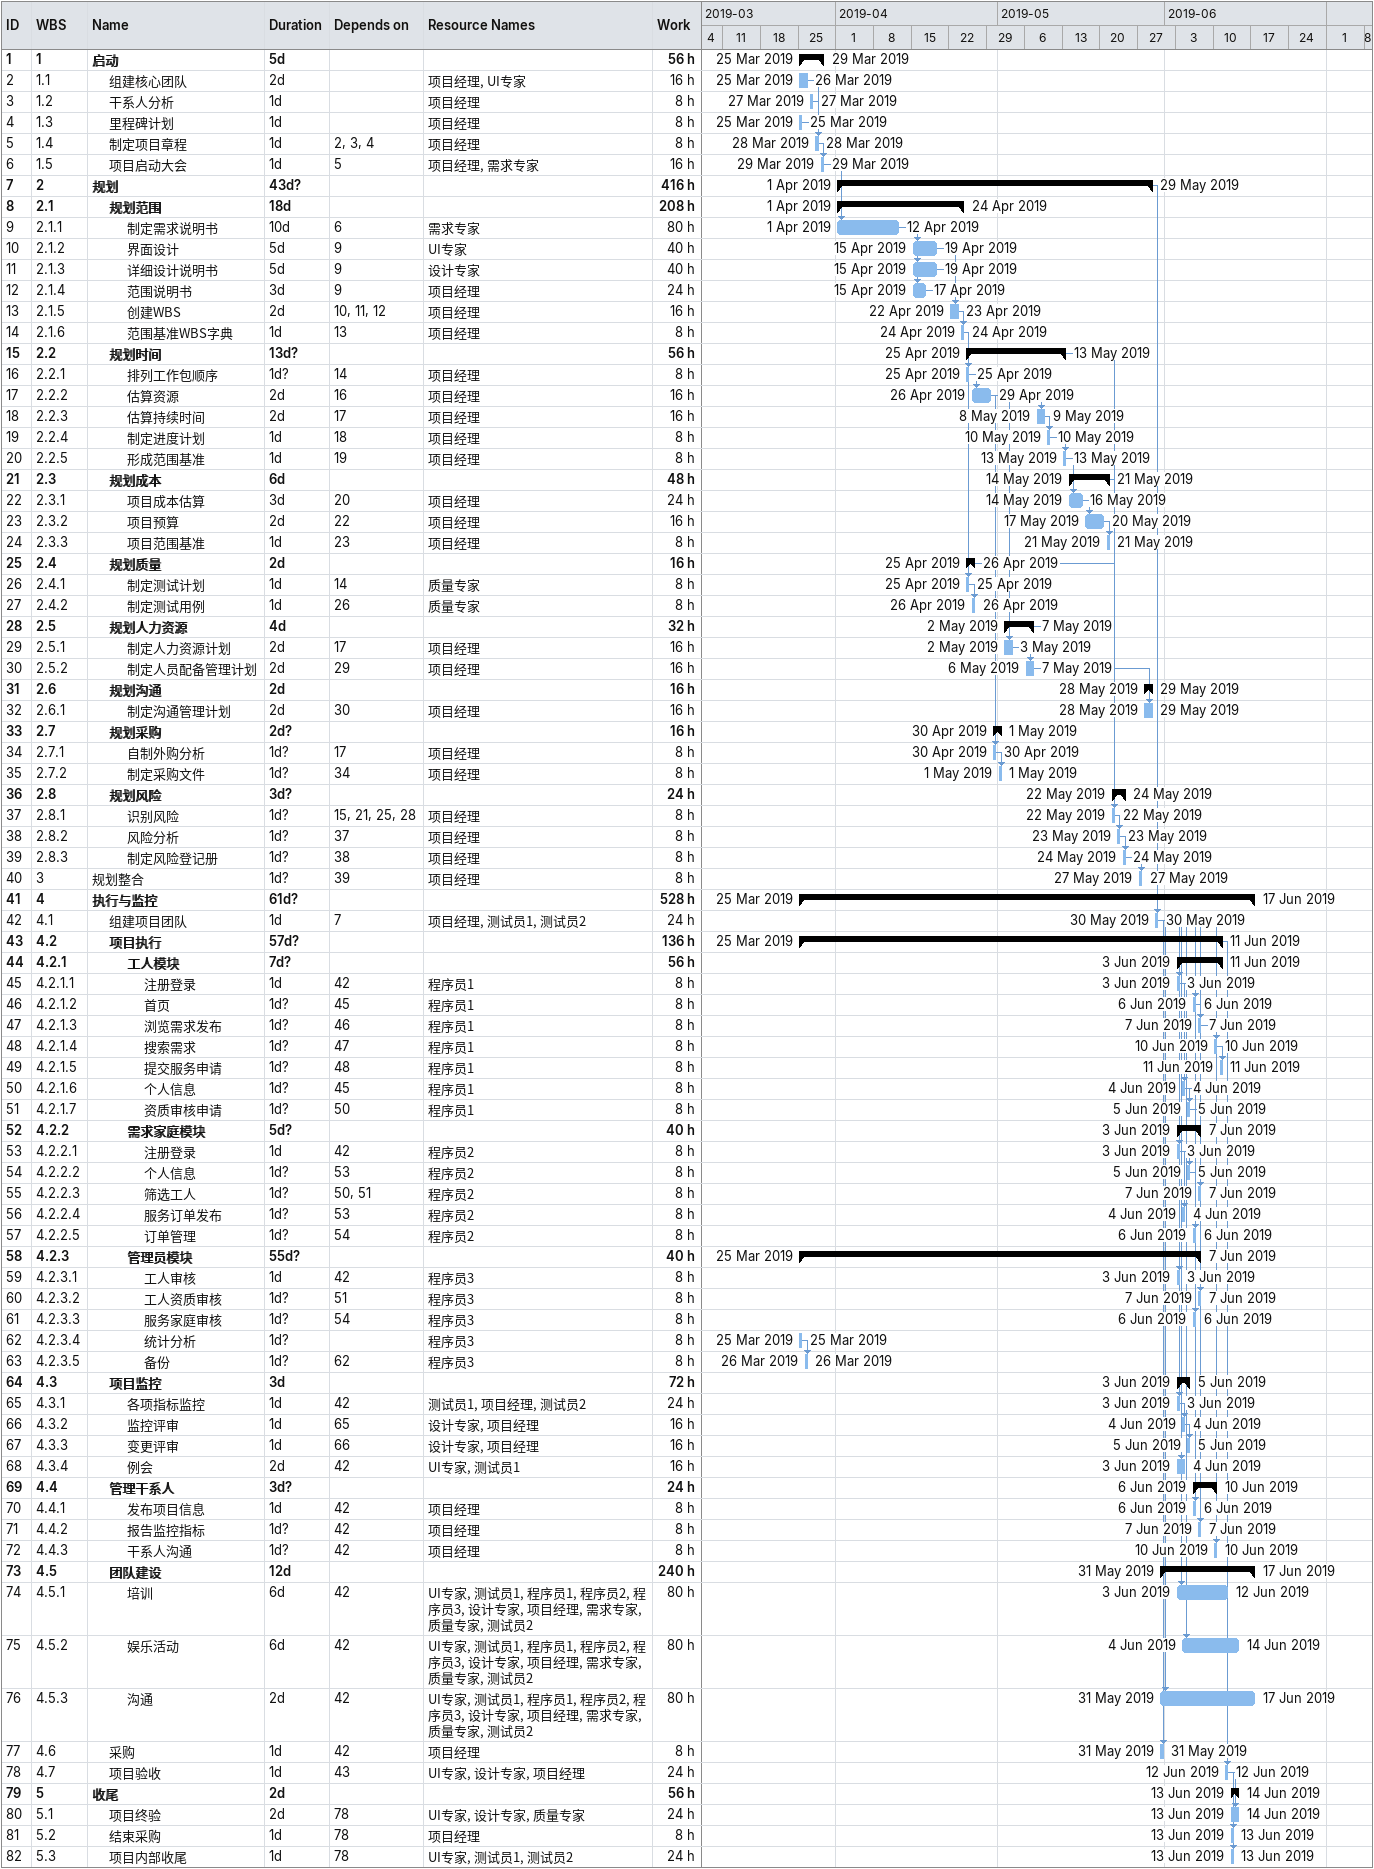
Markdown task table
| ID | WBS | Task | Duration | Start | Finish | Predecessors | Resources | Work (h) |
|---|---|---|---|---|---|---|---|---|
| 1 | 1 | **启动** | 5d | 2019-03-25 | 2019-03-29 |  |  | 56 |
| 2 | 1.1 | 组建核心团队 | 2d | 2019-03-25 | 2019-03-26 |  | 项目经理, UI专家 | 16 |
| 3 | 1.2 | 干系人分析 | 1d | 2019-03-27 | 2019-03-27 |  | 项目经理 | 8 |
| 4 | 1.3 | 里程碑计划 | 1d | 2019-03-25 | 2019-03-25 |  | 项目经理 | 8 |
| 5 | 1.4 | 制定项目章程 | 1d | 2019-03-28 | 2019-03-28 | 2, 3, 4 | 项目经理 | 8 |
| 6 | 1.5 | 项目启动大会 | 1d | 2019-03-29 | 2019-03-29 | 5 | 项目经理, 需求专家 | 16 |
| 7 | 2 | **规划** | 43d? | 2019-04-01 | 2019-05-29 |  |  | 416 |
| 8 | 2.1 | **规划范围** | 18d | 2019-04-01 | 2019-04-24 |  |  | 208 |
| 9 | 2.1.1 | 制定需求说明书 | 10d | 2019-04-01 | 2019-04-12 | 6 | 需求专家 | 80 |
| 10 | 2.1.2 | 界面设计 | 5d | 2019-04-15 | 2019-04-19 | 9 | UI专家 | 40 |
| 11 | 2.1.3 | 详细设计说明书 | 5d | 2019-04-15 | 2019-04-19 | 9 | 设计专家 | 40 |
| 12 | 2.1.4 | 范围说明书 | 3d | 2019-04-15 | 2019-04-17 | 9 | 项目经理 | 24 |
| 13 | 2.1.5 | 创建WBS | 2d | 2019-04-22 | 2019-04-23 | 10, 11, 12 | 项目经理 | 16 |
| 14 | 2.1.6 | 范围基准WBS字典 | 1d | 2019-04-24 | 2019-04-24 | 13 | 项目经理 | 8 |
| 15 | 2.2 | **规划时间** | 13d? | 2019-04-25 | 2019-05-13 |  |  | 56 |
| 16 | 2.2.1 | 排列工作包顺序 | 1d? | 2019-04-25 | 2019-04-25 | 14 | 项目经理 | 8 |
| 17 | 2.2.2 | 估算资源 | 2d | 2019-04-26 | 2019-04-29 | 16 | 项目经理 | 16 |
| 18 | 2.2.3 | 估算持续时间 | 2d | 2019-05-08 | 2019-05-09 | 17 | 项目经理 | 16 |
| 19 | 2.2.4 | 制定进度计划 | 1d | 2019-05-10 | 2019-05-10 | 18 | 项目经理 | 8 |
| 20 | 2.2.5 | 形成范围基准 | 1d | 2019-05-13 | 2019-05-13 | 19 | 项目经理 | 8 |
| 21 | 2.3 | **规划成本** | 6d | 2019-05-14 | 2019-05-21 |  |  | 48 |
| 22 | 2.3.1 | 项目成本估算 | 3d | 2019-05-14 | 2019-05-16 | 20 | 项目经理 | 24 |
| 23 | 2.3.2 | 项目预算 | 2d | 2019-05-17 | 2019-05-20 | 22 | 项目经理 | 16 |
| 24 | 2.3.3 | 项目范围基准 | 1d | 2019-05-21 | 2019-05-21 | 23 | 项目经理 | 8 |
| 25 | 2.4 | **规划质量** | 2d | 2019-04-25 | 2019-04-26 |  |  | 16 |
| 26 | 2.4.1 | 制定测试计划 | 1d | 2019-04-25 | 2019-04-25 | 14 | 质量专家 | 8 |
| 27 | 2.4.2 | 制定测试用例 | 1d | 2019-04-26 | 2019-04-26 | 26 | 质量专家 | 8 |
| 28 | 2.5 | **规划人力资源** | 4d | 2019-05-02 | 2019-05-07 |  |  | 32 |
| 29 | 2.5.1 | 制定人力资源计划 | 2d | 2019-05-02 | 2019-05-03 | 17 | 项目经理 | 16 |
| 30 | 2.5.2 | 制定人员配备管理计划 | 2d | 2019-05-06 | 2019-05-07 | 29 | 项目经理 | 16 |
| 31 | 2.6 | **规划沟通** | 2d | 2019-05-28 | 2019-05-29 |  |  | 16 |
| 32 | 2.6.1 | 制定沟通管理计划 | 2d | 2019-05-28 | 2019-05-29 | 30 | 项目经理 | 16 |
| 33 | 2.7 | **规划采购** | 2d? | 2019-04-30 | 2019-05-01 |  |  | 16 |
| 34 | 2.7.1 | 自制外购分析 | 1d? | 2019-04-30 | 2019-04-30 | 17 | 项目经理 | 8 |
| 35 | 2.7.2 | 制定采购文件 | 1d? | 2019-05-01 | 2019-05-01 | 34 | 项目经理 | 8 |
| 36 | 2.8 | **规划风险** | 3d? | 2019-05-22 | 2019-05-24 |  |  | 24 |
| 37 | 2.8.1 | 识别风险 | 1d? | 2019-05-22 | 2019-05-22 | 15, 21, 25, 28 | 项目经理 | 8 |
| 38 | 2.8.2 | 风险分析 | 1d? | 2019-05-23 | 2019-05-23 | 37 | 项目经理 | 8 |
| 39 | 2.8.3 | 制定风险登记册 | 1d? | 2019-05-24 | 2019-05-24 | 38 | 项目经理 | 8 |
| 40 | 3 | 规划整合 | 1d? | 2019-05-27 | 2019-05-27 | 39 | 项目经理 | 8 |
| 41 | 4 | **执行与监控** | 61d? | 2019-03-25 | 2019-06-17 |  |  | 528 |
| 42 | 4.1 | 组建项目团队 | 1d | 2019-05-30 | 2019-05-30 | 7 | 项目经理, 测试员1, 测试员2 | 24 |
| 43 | 4.2 | **项目执行** | 57d? | 2019-03-25 | 2019-06-11 |  |  | 136 |
| 44 | 4.2.1 | **工人模块** | 7d? | 2019-06-03 | 2019-06-11 |  |  | 56 |
| 45 | 4.2.1.1 | 注册登录 | 1d | 2019-06-03 | 2019-06-03 | 42 | 程序员1 | 8 |
| 46 | 4.2.1.2 | 首页 | 1d? | 2019-06-06 | 2019-06-06 | 45 | 程序员1 | 8 |
| 47 | 4.2.1.3 | 浏览需求发布 | 1d? | 2019-06-07 | 2019-06-07 | 46 | 程序员1 | 8 |
| 48 | 4.2.1.4 | 搜索需求 | 1d? | 2019-06-10 | 2019-06-10 | 47 | 程序员1 | 8 |
| 49 | 4.2.1.5 | 提交服务申请 | 1d? | 2019-06-11 | 2019-06-11 | 48 | 程序员1 | 8 |
| 50 | 4.2.1.6 | 个人信息 | 1d? | 2019-06-04 | 2019-06-04 | 45 | 程序员1 | 8 |
| 51 | 4.2.1.7 | 资质审核申请 | 1d? | 2019-06-05 | 2019-06-05 | 50 | 程序员1 | 8 |
| 52 | 4.2.2 | **需求家庭模块** | 5d? | 2019-06-03 | 2019-06-07 |  |  | 40 |
| 53 | 4.2.2.1 | 注册登录 | 1d | 2019-06-03 | 2019-06-03 | 42 | 程序员2 | 8 |
| 54 | 4.2.2.2 | 个人信息 | 1d? | 2019-06-05 | 2019-06-05 | 53 | 程序员2 | 8 |
| 55 | 4.2.2.3 | 筛选工人 | 1d? | 2019-06-07 | 2019-06-07 | 50, 51 | 程序员2 | 8 |
| 56 | 4.2.2.4 | 服务订单发布 | 1d? | 2019-06-04 | 2019-06-04 | 53 | 程序员2 | 8 |
| 57 | 4.2.2.5 | 订单管理 | 1d? | 2019-06-06 | 2019-06-06 | 54 | 程序员2 | 8 |
| 58 | 4.2.3 | **管理员模块** | 55d? | 2019-03-25 | 2019-06-07 |  |  | 40 |
| 59 | 4.2.3.1 | 工人审核 | 1d | 2019-06-03 | 2019-06-03 | 42 | 程序员3 | 8 |
| 60 | 4.2.3.2 | 工人资质审核 | 1d? | 2019-06-07 | 2019-06-07 | 51 | 程序员3 | 8 |
| 61 | 4.2.3.3 | 服务家庭审核 | 1d? | 2019-06-06 | 2019-06-06 | 54 | 程序员3 | 8 |
| 62 | 4.2.3.4 | 统计分析 | 1d? | 2019-03-25 | 2019-03-25 |  | 程序员3 | 8 |
| 63 | 4.2.3.5 | 备份 | 1d? | 2019-03-26 | 2019-03-26 | 62 | 程序员3 | 8 |
| 64 | 4.3 | **项目监控** | 3d | 2019-06-03 | 2019-06-05 |  |  | 72 |
| 65 | 4.3.1 | 各项指标监控 | 1d | 2019-06-03 | 2019-06-03 | 42 | 测试员1, 项目经理, 测试员2 | 24 |
| 66 | 4.3.2 | 监控评审 | 1d | 2019-06-04 | 2019-06-04 | 65 | 设计专家, 项目经理 | 16 |
| 67 | 4.3.3 | 变更评审 | 1d | 2019-06-05 | 2019-06-05 | 66 | 设计专家, 项目经理 | 16 |
| 68 | 4.3.4 | 例会 | 2d | 2019-06-03 | 2019-06-04 | 42 | UI专家, 测试员1 | 16 |
| 69 | 4.4 | **管理干系人** | 3d? | 2019-06-06 | 2019-06-10 |  |  | 24 |
| 70 | 4.4.1 | 发布项目信息 | 1d | 2019-06-06 | 2019-06-06 | 42 | 项目经理 | 8 |
| 71 | 4.4.2 | 报告监控指标 | 1d? | 2019-06-07 | 2019-06-07 | 42 | 项目经理 | 8 |
| 72 | 4.4.3 | 干系人沟通 | 1d? | 2019-06-10 | 2019-06-10 | 42 | 项目经理 | 8 |
| 73 | 4.5 | **团队建设** | 12d | 2019-05-31 | 2019-06-17 |  |  | 240 |
| 74 | 4.5.1 | 培训 | 6d | 2019-06-03 | 2019-06-12 | 42 | UI专家, 测试员1, 程序员1, 程序员2, 程序员3, 设计专家, 项目经理, 需求专家, 质量专家, 测试员2 | 80 |
| 75 | 4.5.2 | 娱乐活动 | 6d | 2019-06-04 | 2019-06-14 | 42 | UI专家, 测试员1, 程序员1, 程序员2, 程序员3, 设计专家, 项目经理, 需求专家, 质量专家, 测试员2 | 80 |
| 76 | 4.5.3 | 沟通 | 2d | 2019-05-31 | 2019-06-17 | 42 | UI专家, 测试员1, 程序员1, 程序员2, 程序员3, 设计专家, 项目经理, 需求专家, 质量专家, 测试员2 | 80 |
| 77 | 4.6 | 采购 | 1d | 2019-05-31 | 2019-05-31 | 42 | 项目经理 | 8 |
| 78 | 4.7 | 项目验收 | 1d | 2019-06-12 | 2019-06-12 | 43 | UI专家, 设计专家, 项目经理 | 24 |
| 79 | 5 | **收尾** | 2d | 2019-06-13 | 2019-06-14 |  |  | 56 |
| 80 | 5.1 | 项目终验 | 2d | 2019-06-13 | 2019-06-14 | 78 | UI专家, 设计专家, 质量专家 | 24 |
| 81 | 5.2 | 结束采购 | 1d | 2019-06-13 | 2019-06-13 | 78 | 项目经理 | 8 |
| 82 | 5.3 | 项目内部收尾 | 1d | 2019-06-13 | 2019-06-13 | 78 | UI专家, 测试员1, 测试员2 | 24 |
